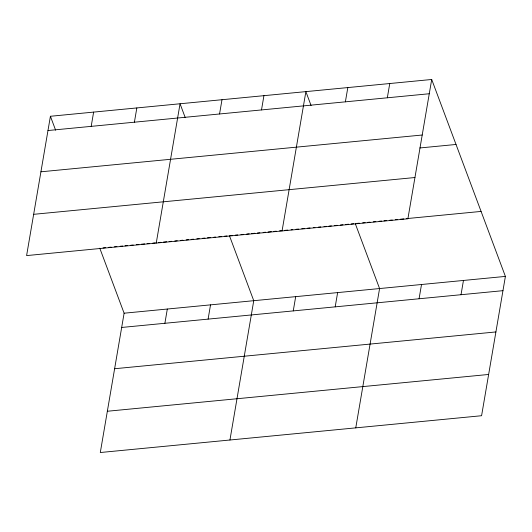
<?xml version="1.0" encoding="UTF-8"?>
<svg xmlns="http://www.w3.org/2000/svg" width="532" height="532" viewBox="0 0 532 532"><rect width="100%" height="100%" fill="white"/><g stroke="black" fill="none" stroke-linecap="round" stroke-linejoin="round"><path stroke-width="0.8" d="M50.414 116.275L26.6 255.593L407.891 218.798L431.705 79.481L50.414 116.275L55.627 130.2M91.191 126.363L93.625 112.106M134.403 122.194L136.837 107.936M99.79 248.211L124.109 313.202L100.295 452.519L481.586 415.725L505.4 276.407L431.705 79.481M156.242 243.084L180.055 103.767L185.262 117.692M164.887 323.29L167.321 309.032M219.556 113.981L221.997 99.717M208.098 319.12L210.532 304.863M261.498 109.931L263.938 95.667M229.937 440.011L253.751 300.693L229.432 235.703M282.066 230.941L305.88 91.624L311.087 105.549M293.252 310.907L295.692 296.643M345.381 101.838L347.822 87.574M335.193 306.858L337.634 292.6M387.323 97.788L389.763 83.531M355.762 427.868L379.575 288.55L355.256 223.566M419.076 298.765L421.517 284.5M461.018 294.715L463.458 280.457M47.973 130.533L429.264 93.745M40.924 171.803L422.215 135.015M419.841 147.963L456.024 144.465M33.656 214.323L414.947 177.528M103.048 247.899L105.496 247.666M108.761 247.347L111.201 247.114M114.466 246.795L116.914 246.562M120.172 246.25L122.619 246.01M125.067 245.777L127.514 245.538M130.772 245.225L133.219 244.986M136.478 244.673L138.925 244.441M141.372 244.201L144.631 243.889M147.078 243.649L149.525 243.417M152.784 243.097L155.231 242.865M158.496 242.552L160.943 242.313M163.384 242.08L166.649 241.761M169.096 241.528L171.537 241.289M174.802 240.976L177.249 240.737M180.508 240.424L182.955 240.191M186.213 239.872L188.661 239.639M191.108 239.4L193.555 239.167M196.813 238.855L199.261 238.615M202.526 238.303L204.966 238.063M207.413 237.831L210.679 237.511M213.937 237.199L215.566 237.039M218.832 236.727L221.272 236.494M224.537 236.175L226.984 235.942M230.25 235.623L232.717 235.39M235.184 235.151L237.651 234.911M240.943 234.592L243.41 234.353M246.702 234.04L249.169 233.801M251.636 233.561L254.921 233.242M257.388 233.009L259.855 232.77M263.147 232.451L265.614 232.211M268.081 231.979L271.373 231.659M273.84 231.42L276.308 231.181M279.593 230.861L282.06 230.629M284.527 230.389L287.819 230.07M291.11 229.751L292.753 229.598M296.045 229.279L298.512 229.039M301.797 228.72L304.264 228.481M307.556 228.168L310.023 227.929M313.315 227.61L314.957 227.45M318.249 227.137L320.716 226.898M324.001 226.579L326.468 226.339M328.936 226.1L331.403 225.867M334.695 225.548L337.162 225.309M340.453 224.989L342.921 224.757M345.388 224.517L348.673 224.198M351.14 223.959L353.607 223.726M356.899 223.407L359.366 223.167M362.658 222.848L365.125 222.609M367.592 222.376L370.059 222.137M373.344 221.817L375.811 221.578M379.103 221.265L381.57 221.026M384.038 220.787L386.505 220.547M389.796 220.228L392.264 219.995M395.549 219.676L397.198 219.517M400.483 219.197L403.775 218.885M406.242 218.645L481.081 211.423M124.109 313.202L505.4 276.407M121.668 327.459L502.959 290.672M114.619 368.729L495.91 331.941M107.351 411.249L488.642 374.462"/></g></svg>
